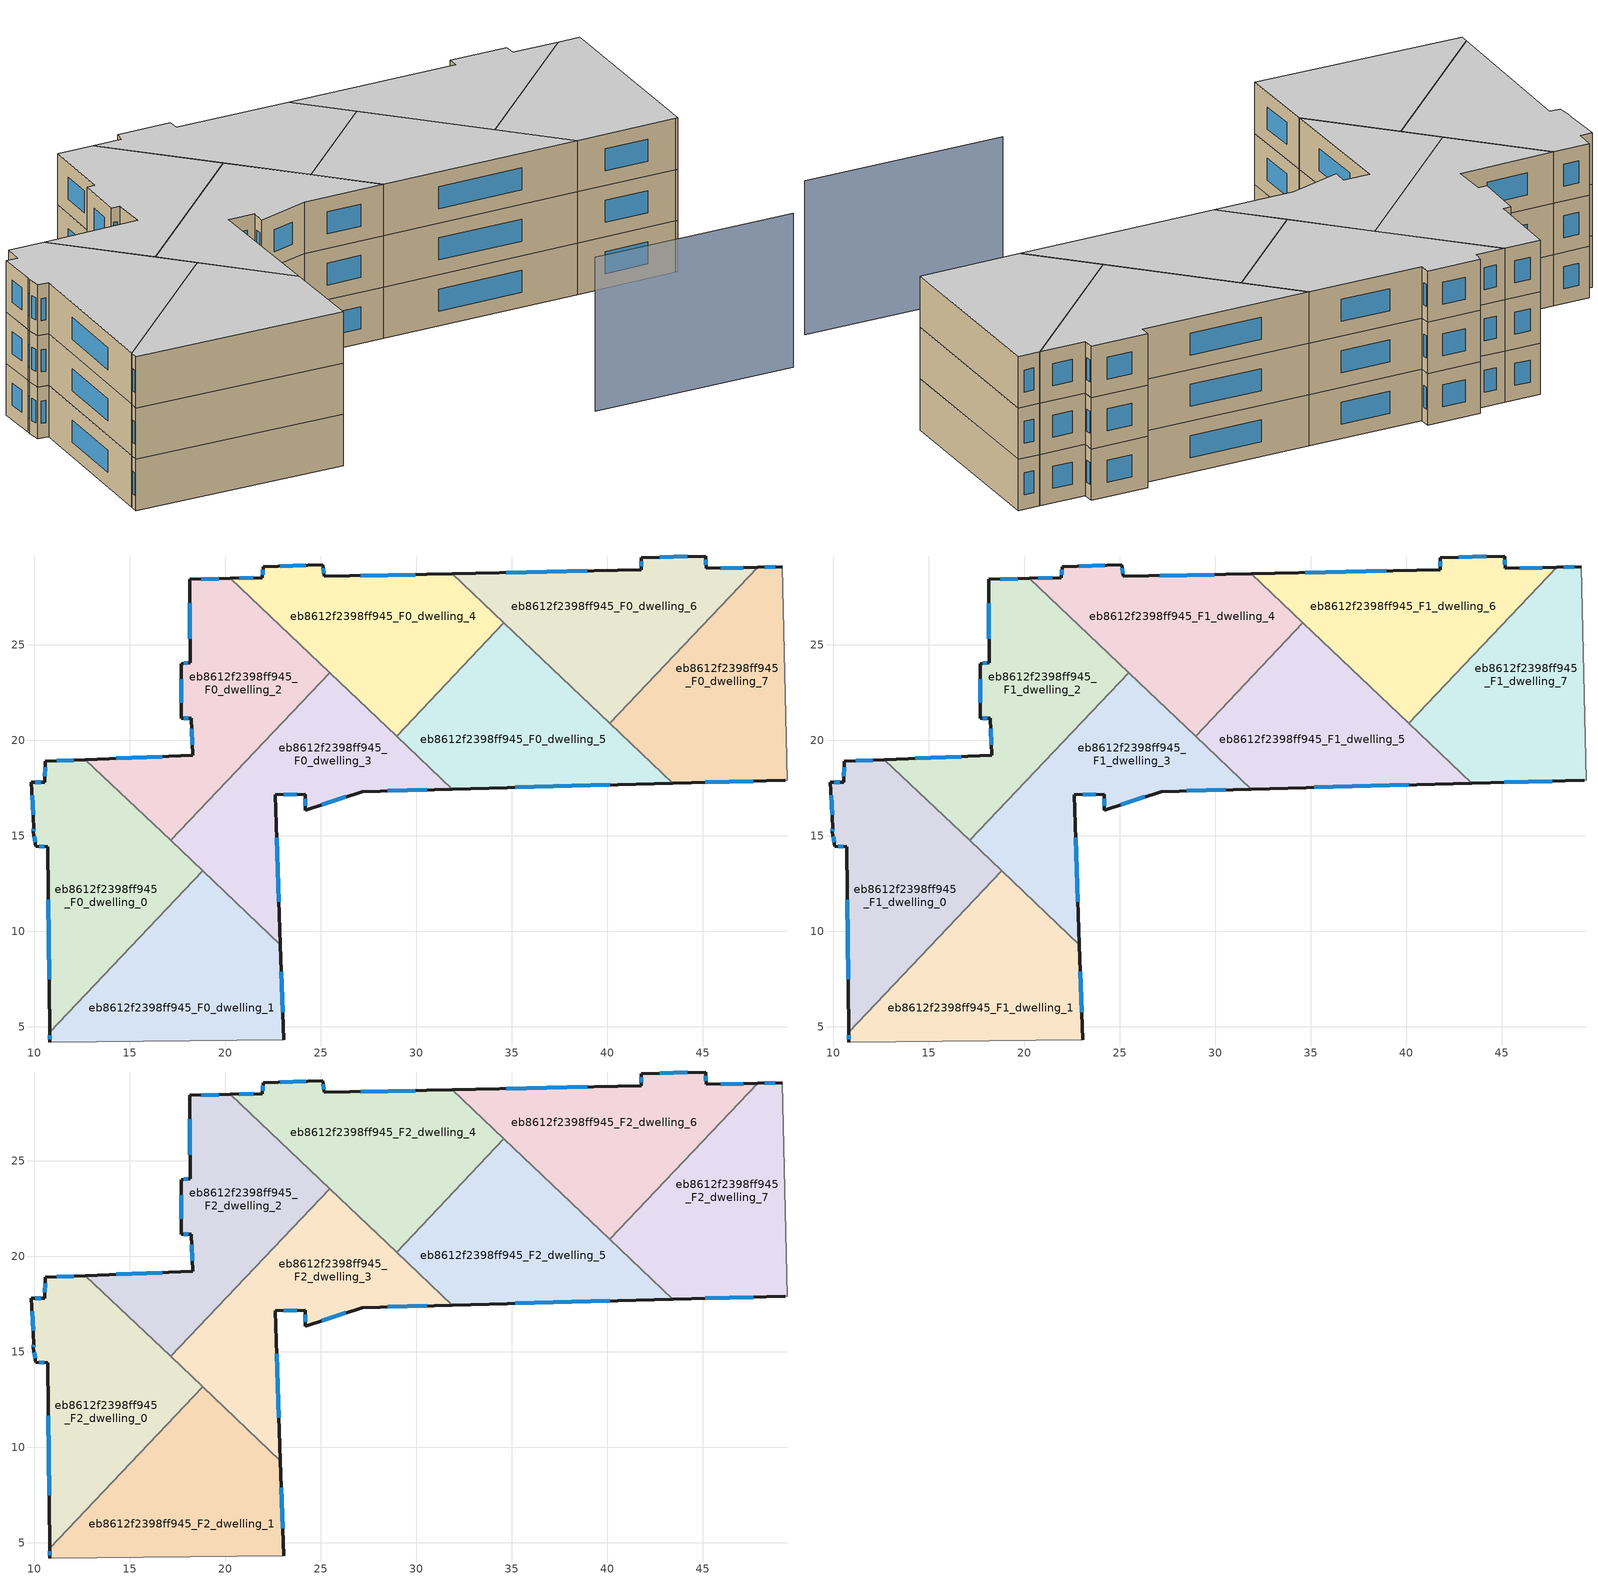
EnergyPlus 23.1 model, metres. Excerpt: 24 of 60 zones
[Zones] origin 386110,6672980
eb8612f2398ff945_F0_dwelling_0
 floor ground (EU_floor_Construction): 18.81,13.17 10.79,4.72 10.7,14.42 10.08,14.46 9.94,15.18 9.96,15.44 9.85,17.8 10.53,17.81 10.57,18.91 12.68,18.99 z0
 wall outside (EU_wall_Construction): 12.68,18.99 10.57,18.91 10.53,17.81 9.85,17.8 9.96,15.44 9.94,15.18 10.08,14.46 10.7,14.42 10.79,4.72 z0:3
 wall to eb8612f2398ff945_F0_dwelling_1 (EU_wall_Construction): 10.79,4.72 18.81,13.17 z0:3
 wall to eb8612f2398ff945_F0_dwelling_2 (EU_wall_Construction): 17.14,14.76 12.68,18.99 z0:3
 wall to eb8612f2398ff945_F0_dwelling_3 (EU_wall_Construction): 18.81,13.17 17.14,14.76 z0:3
 window (EU_Window_Construction): 9.96,15.37 9.95,15.25 / 9.88,17.13 9.93,16.12 / 10.34,17.81 10.04,17.8 / 10.56,18.59 10.54,18.13 / 12.07,18.97 11.17,18.93 / 10.73,11.65 10.77,7.49 / 10.26,14.45 10.52,14.43 / 9.98,14.97 10.04,14.66 z0.86:2.14
eb8612f2398ff945_F0_dwelling_1
 floor ground (EU_floor_Construction): 22.88,9.31 23.06,4.34 10.8,4.21 10.79,4.72 18.81,13.17 z0
 wall outside (EU_wall_Construction): 10.79,4.72 10.8,4.21 / 23.06,4.34 22.88,9.31 z0:3
 wall adiabatic (EU_wall_Construction): 10.8,4.21 23.06,4.34 z0:3
 wall to eb8612f2398ff945_F0_dwelling_3 (EU_wall_Construction): 22.88,9.31 18.81,13.17 z0:3
 window (EU_Window_Construction): 10.8,4.57 10.8,4.35 / 23.01,5.76 22.93,7.89 z0.86:2.14
eb8612f2398ff945_F0_dwelling_2
 floor ground (EU_floor_Construction): 25.46,23.54 17.14,14.76 12.68,18.99 18.29,19.21 18.21,21.17 17.68,21.16 17.69,24.01 18.15,24.07 18.13,28.43 20.25,28.48 z0
 wall outside (EU_wall_Construction): 20.25,28.48 18.13,28.43 18.15,24.07 17.69,24.01 17.68,21.16 18.21,21.17 18.29,19.21 12.68,18.99 z0:3
 wall to eb8612f2398ff945_F0_dwelling_3 (EU_wall_Construction): 17.14,14.76 25.46,23.54 z0:3
 wall to eb8612f2398ff945_F0_dwelling_4 (EU_wall_Construction): 25.46,23.54 20.25,28.48 z0:3
 window (EU_Window_Construction): 18.23,20.61 18.27,19.77 / 17.83,21.16 18.06,21.17 / 17.69,23.2 17.68,21.97 / 18.02,24.05 17.82,24.03 / 18.13,27.18 18.14,25.32 / 19.64,28.46 18.73,28.44 / 16.69,19.15 14.28,19.05 z0.86:2.14
eb8612f2398ff945_F0_dwelling_3
 floor ground (EU_floor_Construction): 31.88,17.44 27.16,17.32 24.18,16.34 24.18,17.18 22.61,17.15 22.88,9.31 17.14,14.76 25.46,23.54 z0
 wall outside (EU_wall_Construction): 22.88,9.31 22.61,17.15 24.18,17.18 24.18,16.34 27.16,17.32 31.88,17.44 z0:3
 wall to eb8612f2398ff945_F0_dwelling_5 (EU_wall_Construction): 31.88,17.44 28.96,20.22 z0:3
 wall to eb8612f2398ff945_F0_dwelling_4 (EU_wall_Construction): 28.96,20.21 25.45,23.54 z0:3
 window (EU_Window_Construction): 28.51,17.35 30.53,17.41 / 25.03,16.62 26.31,17.04 / 24.18,16.94 24.18,16.58 / 23.06,17.16 23.73,17.17 / 22.8,11.55 22.69,14.91 z0.86:2.14
eb8612f2398ff945_F0_dwelling_4
 floor ground (EU_floor_Construction): 31.86,28.72 34.58,26.14 28.96,20.21 20.25,28.48 21.93,28.51 21.98,29.1 25.11,29.19 25.17,28.58 z0
 wall outside (EU_wall_Construction): 31.86,28.72 25.17,28.58 25.11,29.19 21.98,29.1 21.93,28.51 20.25,28.48 z0:3
 wall to eb8612f2398ff945_F0_dwelling_5 (EU_wall_Construction): 28.96,20.21 34.58,26.14 z0:3
 wall to eb8612f2398ff945_F0_dwelling_6 (EU_wall_Construction): 34.58,26.14 31.86,28.72 z0:3
 window (EU_Window_Construction): 21.45,28.5 20.73,28.49 / 21.97,28.93 21.95,28.68 / 24.21,29.16 22.87,29.12 / 25.15,28.75 25.12,29.01 / 29.95,28.68 27.08,28.62 z0.86:2.14
eb8612f2398ff945_F0_dwelling_5
 floor ground (EU_floor_Construction): 43.42,17.76 31.88,17.44 28.96,20.21 34.58,26.14 z0
 wall outside (EU_wall_Construction): 31.88,17.44 43.42,17.76 z0:3
 wall to eb8612f2398ff945_F0_dwelling_7 (EU_wall_Construction): 43.42,17.76 40.12,20.89 z0:3
 wall to eb8612f2398ff945_F0_dwelling_6 (EU_wall_Construction): 40.12,20.89 34.58,26.14 z0:3
 window (EU_Window_Construction): 35.18,17.53 40.13,17.67 z0.86:2.14
eb8612f2398ff945_F0_dwelling_6
 floor ground (EU_floor_Construction): 47.87,29.06 40.12,20.89 31.86,28.72 41.77,28.93 41.78,29.57 45.13,29.65 45.17,29 z0
 wall outside (EU_wall_Construction): 47.87,29.06 45.17,29 45.13,29.65 41.78,29.57 41.77,28.93 31.86,28.72 z0:3
 wall to eb8612f2398ff945_F0_dwelling_7 (EU_wall_Construction): 40.12,20.89 47.87,29.06 z0:3
 window (EU_Window_Construction): 45.16,29.19 45.14,29.47 / 47.1,29.04 45.94,29.02 / 38.94,28.87 34.69,28.78 / 41.78,29.38 41.77,29.11 / 44.17,29.63 42.74,29.59 z0.86:2.14
eb8612f2398ff945_F0_dwelling_7
 floor ground (EU_floor_Construction): 49.16,29.09 49.4,17.92 49.31,17.92 43.42,17.76 40.12,20.89 47.87,29.06 z0
 wall outside (EU_wall_Construction): 43.42,17.76 49.31,17.92 / 49.16,29.09 47.87,29.06 z0:3
 wall adiabatic (EU_wall_Construction): 49.31,17.92 49.4,17.92 49.16,29.09 z0:3
 window (EU_Window_Construction): 45.11,17.8 47.63,17.87 / 48.79,29.08 48.24,29.07 z0.86:2.14
eb8612f2398ff945_F1_dwelling_0
 floor to eb8612f2398ff945_F0_dwelling_0 (EU_floor_Construction): 18.81,13.17 10.79,4.72 10.7,14.42 10.08,14.46 9.94,15.18 9.96,15.44 9.85,17.8 10.53,17.81 10.57,18.91 12.68,18.99 z3
 wall outside (EU_wall_Construction): 12.68,18.99 10.57,18.91 10.53,17.81 9.85,17.8 9.96,15.44 9.94,15.18 10.08,14.46 10.7,14.42 10.79,4.72 z3:6
 wall to eb8612f2398ff945_F1_dwelling_1 (EU_wall_Construction): 10.79,4.72 18.81,13.17 z3:6
 wall to eb8612f2398ff945_F1_dwelling_2 (EU_wall_Construction): 17.14,14.76 12.68,18.99 z3:6
 wall to eb8612f2398ff945_F1_dwelling_3 (EU_wall_Construction): 18.81,13.17 17.14,14.76 z3:6
 window (EU_Window_Construction): 9.96,15.37 9.95,15.25 / 9.88,17.13 9.93,16.12 / 10.34,17.81 10.04,17.8 / 10.56,18.59 10.54,18.13 / 12.07,18.97 11.17,18.93 / 10.73,11.65 10.77,7.49 / 10.26,14.45 10.52,14.43 / 9.98,14.97 10.04,14.66 z3.86:5.14
eb8612f2398ff945_F1_dwelling_1
 floor to eb8612f2398ff945_F0_dwelling_1 (EU_floor_Construction): 22.88,9.31 23.06,4.34 10.8,4.21 10.79,4.72 18.81,13.17 z3
 wall outside (EU_wall_Construction): 10.79,4.72 10.8,4.21 / 23.06,4.34 22.88,9.31 z3:6
 wall adiabatic (EU_wall_Construction): 10.8,4.21 23.06,4.34 z3:6
 wall to eb8612f2398ff945_F1_dwelling_3 (EU_wall_Construction): 22.88,9.31 18.81,13.17 z3:6
 window (EU_Window_Construction): 10.8,4.57 10.8,4.35 / 23.01,5.76 22.93,7.89 z3.86:5.14
eb8612f2398ff945_F1_dwelling_2
 floor to eb8612f2398ff945_F0_dwelling_2 (EU_floor_Construction): 25.46,23.54 17.14,14.76 12.68,18.99 18.29,19.21 18.21,21.17 17.68,21.16 17.69,24.01 18.15,24.07 18.13,28.43 20.25,28.48 z3
 wall outside (EU_wall_Construction): 20.25,28.48 18.13,28.43 18.15,24.07 17.69,24.01 17.68,21.16 18.21,21.17 18.29,19.21 12.68,18.99 z3:6
 wall to eb8612f2398ff945_F1_dwelling_3 (EU_wall_Construction): 17.14,14.76 25.46,23.54 z3:6
 wall to eb8612f2398ff945_F1_dwelling_4 (EU_wall_Construction): 25.46,23.54 20.25,28.48 z3:6
 window (EU_Window_Construction): 18.23,20.61 18.27,19.77 / 17.83,21.16 18.06,21.17 / 17.69,23.2 17.68,21.97 / 18.02,24.05 17.82,24.03 / 18.13,27.18 18.14,25.32 / 19.64,28.46 18.73,28.44 / 16.69,19.15 14.28,19.05 z3.86:5.14
eb8612f2398ff945_F1_dwelling_3
 floor to eb8612f2398ff945_F0_dwelling_3 (EU_floor_Construction): 31.88,17.44 27.16,17.32 24.18,16.34 24.18,17.18 22.61,17.15 22.88,9.31 17.14,14.76 25.46,23.54 z3
 wall outside (EU_wall_Construction): 22.88,9.31 22.61,17.15 24.18,17.18 24.18,16.34 27.16,17.32 31.88,17.44 z3:6
 wall to eb8612f2398ff945_F1_dwelling_5 (EU_wall_Construction): 31.88,17.44 28.96,20.22 z3:6
 wall to eb8612f2398ff945_F1_dwelling_4 (EU_wall_Construction): 28.96,20.21 25.45,23.54 z3:6
 window (EU_Window_Construction): 28.51,17.35 30.53,17.41 / 25.03,16.62 26.31,17.04 / 24.18,16.94 24.18,16.58 / 23.06,17.16 23.73,17.17 / 22.8,11.55 22.69,14.91 z3.86:5.14
eb8612f2398ff945_F1_dwelling_4
 floor to eb8612f2398ff945_F0_dwelling_4 (EU_floor_Construction): 31.86,28.72 34.58,26.14 28.96,20.21 20.25,28.48 21.93,28.51 21.98,29.1 25.11,29.19 25.17,28.58 z3
 wall outside (EU_wall_Construction): 31.86,28.72 25.17,28.58 25.11,29.19 21.98,29.1 21.93,28.51 20.25,28.48 z3:6
 wall to eb8612f2398ff945_F1_dwelling_5 (EU_wall_Construction): 28.96,20.21 34.58,26.14 z3:6
 wall to eb8612f2398ff945_F1_dwelling_6 (EU_wall_Construction): 34.58,26.14 31.86,28.72 z3:6
 window (EU_Window_Construction): 21.45,28.5 20.73,28.49 / 21.97,28.93 21.95,28.68 / 24.21,29.16 22.87,29.12 / 25.15,28.75 25.12,29.01 / 29.95,28.68 27.08,28.62 z3.86:5.14
eb8612f2398ff945_F1_dwelling_5
 floor to eb8612f2398ff945_F0_dwelling_5 (EU_floor_Construction): 43.42,17.76 31.88,17.44 28.96,20.21 34.58,26.14 z3
 wall outside (EU_wall_Construction): 31.88,17.44 43.42,17.76 z3:6
 wall to eb8612f2398ff945_F1_dwelling_7 (EU_wall_Construction): 43.42,17.76 40.12,20.89 z3:6
 wall to eb8612f2398ff945_F1_dwelling_6 (EU_wall_Construction): 40.12,20.89 34.58,26.14 z3:6
 window (EU_Window_Construction): 35.18,17.53 40.13,17.67 z3.86:5.14
eb8612f2398ff945_F1_dwelling_6
 floor to eb8612f2398ff945_F0_dwelling_6 (EU_floor_Construction): 47.87,29.06 40.12,20.89 31.86,28.72 41.77,28.93 41.78,29.57 45.13,29.65 45.17,29 z3
 wall outside (EU_wall_Construction): 47.87,29.06 45.17,29 45.13,29.65 41.78,29.57 41.77,28.93 31.86,28.72 z3:6
 wall to eb8612f2398ff945_F1_dwelling_7 (EU_wall_Construction): 40.12,20.89 47.87,29.06 z3:6
 window (EU_Window_Construction): 45.16,29.19 45.14,29.47 / 47.1,29.04 45.94,29.02 / 38.94,28.87 34.69,28.78 / 41.78,29.38 41.77,29.11 / 44.17,29.63 42.74,29.59 z3.86:5.14
eb8612f2398ff945_F1_dwelling_7
 floor to eb8612f2398ff945_F0_dwelling_7 (EU_floor_Construction): 49.16,29.09 49.4,17.92 49.31,17.92 43.42,17.76 40.12,20.89 47.87,29.06 z3
 wall outside (EU_wall_Construction): 43.42,17.76 49.31,17.92 / 49.16,29.09 47.87,29.06 z3:6
 wall adiabatic (EU_wall_Construction): 49.31,17.92 49.4,17.92 49.16,29.09 z3:6
 window (EU_Window_Construction): 45.11,17.8 47.63,17.87 / 48.79,29.08 48.24,29.07 z3.86:5.14
eb8612f2398ff945_F2_dwelling_0
 floor to eb8612f2398ff945_F1_dwelling_0 (EU_floor_Construction): 18.81,13.17 10.79,4.72 10.7,14.42 10.08,14.46 9.94,15.18 9.96,15.44 9.85,17.8 10.53,17.81 10.57,18.91 12.68,18.99 z6
 wall outside (EU_wall_Construction): 12.68,18.99 10.57,18.91 10.53,17.81 9.85,17.8 9.96,15.44 9.94,15.18 10.08,14.46 10.7,14.42 10.79,4.72 z6:9
 wall to eb8612f2398ff945_F2_dwelling_1 (EU_wall_Construction): 10.79,4.72 18.81,13.17 z6:9
 wall to eb8612f2398ff945_F2_dwelling_2 (EU_wall_Construction): 17.14,14.76 12.68,18.99 z6:9
 wall to eb8612f2398ff945_F2_dwelling_3 (EU_wall_Construction): 18.81,13.17 17.14,14.76 z6:9
 window (EU_Window_Construction): 9.96,15.37 9.95,15.25 / 9.88,17.13 9.93,16.12 / 10.34,17.81 10.04,17.8 / 10.56,18.59 10.54,18.13 / 12.07,18.97 11.17,18.93 / 10.73,11.65 10.77,7.49 / 10.26,14.45 10.52,14.43 / 9.98,14.97 10.04,14.66 z6.86:8.14
 ceiling to eb8612f2398ff945_F3_dwelling_0 (EU_floor_Construction): 10.79,4.72 18.81,13.17 12.68,18.99 10.57,18.91 10.53,17.81 9.85,17.8 9.96,15.44 9.94,15.18 10.08,14.46 10.7,14.42 z9
eb8612f2398ff945_F2_dwelling_1
 floor to eb8612f2398ff945_F1_dwelling_1 (EU_floor_Construction): 22.88,9.31 23.06,4.34 10.8,4.21 10.79,4.72 18.81,13.17 z6
 wall outside (EU_wall_Construction): 10.79,4.72 10.8,4.21 / 23.06,4.34 22.88,9.31 z6:9
 wall adiabatic (EU_wall_Construction): 10.8,4.21 23.06,4.34 z6:9
 wall to eb8612f2398ff945_F2_dwelling_3 (EU_wall_Construction): 22.88,9.31 18.81,13.17 z6:9
 window (EU_Window_Construction): 10.8,4.57 10.8,4.35 / 23.01,5.76 22.93,7.89 z6.86:8.14
 ceiling to eb8612f2398ff945_F3_dwelling_1 (EU_floor_Construction): 23.06,4.34 22.88,9.31 18.81,13.17 10.79,4.72 10.8,4.21 z9
eb8612f2398ff945_F2_dwelling_2
 floor to eb8612f2398ff945_F1_dwelling_2 (EU_floor_Construction): 25.46,23.54 17.14,14.76 12.68,18.99 18.29,19.21 18.21,21.17 17.68,21.16 17.69,24.01 18.15,24.07 18.13,28.43 20.25,28.48 z6
 wall outside (EU_wall_Construction): 20.25,28.48 18.13,28.43 18.15,24.07 17.69,24.01 17.68,21.16 18.21,21.17 18.29,19.21 12.68,18.99 z6:9
 wall to eb8612f2398ff945_F2_dwelling_3 (EU_wall_Construction): 17.14,14.76 25.46,23.54 z6:9
 wall to eb8612f2398ff945_F2_dwelling_4 (EU_wall_Construction): 25.46,23.54 20.25,28.48 z6:9
 window (EU_Window_Construction): 18.23,20.61 18.27,19.77 / 17.83,21.16 18.06,21.17 / 17.69,23.2 17.68,21.97 / 18.02,24.05 17.82,24.03 / 18.13,27.18 18.14,25.32 / 19.64,28.46 18.73,28.44 / 16.69,19.15 14.28,19.05 z6.86:8.14
 ceiling to eb8612f2398ff945_F3_dwelling_2 (EU_floor_Construction): 17.14,14.76 25.46,23.54 20.25,28.48 18.13,28.43 18.15,24.07 17.69,24.01 17.68,21.16 18.21,21.17 18.29,19.21 12.68,18.99 z9
eb8612f2398ff945_F2_dwelling_3
 floor to eb8612f2398ff945_F1_dwelling_3 (EU_floor_Construction): 31.88,17.44 27.16,17.32 24.18,16.34 24.18,17.18 22.61,17.15 22.88,9.31 17.14,14.76 25.46,23.54 z6
 wall outside (EU_wall_Construction): 22.88,9.31 22.61,17.15 24.18,17.18 24.18,16.34 27.16,17.32 31.88,17.44 z6:9
 wall to eb8612f2398ff945_F2_dwelling_5 (EU_wall_Construction): 31.88,17.44 28.96,20.22 z6:9
 wall to eb8612f2398ff945_F2_dwelling_4 (EU_wall_Construction): 28.96,20.21 25.45,23.54 z6:9
 window (EU_Window_Construction): 28.51,17.35 30.53,17.41 / 25.03,16.62 26.31,17.04 / 24.18,16.94 24.18,16.58 / 23.06,17.16 23.73,17.17 / 22.8,11.55 22.69,14.91 z6.86:8.14
 ceiling to eb8612f2398ff945_F3_dwelling_3 (EU_floor_Construction): 31.88,17.44 25.46,23.54 17.14,14.76 22.88,9.31 22.61,17.15 24.18,17.18 24.18,16.34 27.16,17.32 z9
eb8612f2398ff945_F2_dwelling_4
 floor to eb8612f2398ff945_F1_dwelling_4 (EU_floor_Construction): 31.86,28.72 34.58,26.14 28.96,20.21 20.25,28.48 21.93,28.51 21.98,29.1 25.11,29.19 25.17,28.58 z6
 wall outside (EU_wall_Construction): 31.86,28.72 25.17,28.58 25.11,29.19 21.98,29.1 21.93,28.51 20.25,28.48 z6:9
 wall to eb8612f2398ff945_F2_dwelling_5 (EU_wall_Construction): 28.96,20.21 34.58,26.14 z6:9
 wall to eb8612f2398ff945_F2_dwelling_6 (EU_wall_Construction): 34.58,26.14 31.86,28.72 z6:9
 window (EU_Window_Construction): 21.45,28.5 20.73,28.49 / 21.97,28.93 21.95,28.68 / 24.21,29.16 22.87,29.12 / 25.15,28.75 25.12,29.01 / 29.95,28.68 27.08,28.62 z6.86:8.14
 ceiling to eb8612f2398ff945_F3_dwelling_4 (EU_floor_Construction): 28.96,20.21 34.58,26.14 31.86,28.72 25.17,28.58 25.11,29.19 21.98,29.1 21.93,28.51 20.25,28.48 z9
eb8612f2398ff945_F2_dwelling_5
 floor to eb8612f2398ff945_F1_dwelling_5 (EU_floor_Construction): 43.42,17.76 31.88,17.44 28.96,20.21 34.58,26.14 z6
 wall outside (EU_wall_Construction): 31.88,17.44 43.42,17.76 z6:9
 wall to eb8612f2398ff945_F2_dwelling_7 (EU_wall_Construction): 43.42,17.76 40.12,20.89 z6:9
 wall to eb8612f2398ff945_F2_dwelling_6 (EU_wall_Construction): 40.12,20.89 34.58,26.14 z6:9
 window (EU_Window_Construction): 35.18,17.53 40.13,17.67 z6.86:8.14
 ceiling to eb8612f2398ff945_F3_dwelling_5 (EU_floor_Construction): 43.42,17.76 34.58,26.14 28.96,20.21 31.88,17.44 z9
eb8612f2398ff945_F2_dwelling_6
 floor to eb8612f2398ff945_F1_dwelling_6 (EU_floor_Construction): 47.87,29.06 40.12,20.89 31.86,28.72 41.77,28.93 41.78,29.57 45.13,29.65 45.17,29 z6
 wall outside (EU_wall_Construction): 47.87,29.06 45.17,29 45.13,29.65 41.78,29.57 41.77,28.93 31.86,28.72 z6:9
 wall to eb8612f2398ff945_F2_dwelling_7 (EU_wall_Construction): 40.12,20.89 47.87,29.06 z6:9
 window (EU_Window_Construction): 45.16,29.19 45.14,29.47 / 47.1,29.04 45.94,29.02 / 38.94,28.87 34.69,28.78 / 41.78,29.38 41.77,29.11 / 44.17,29.63 42.74,29.59 z6.86:8.14
 ceiling to eb8612f2398ff945_F3_dwelling_6 (EU_floor_Construction): 40.12,20.89 47.87,29.06 45.17,29 45.13,29.65 41.78,29.57 41.77,28.93 31.86,28.72 z9
eb8612f2398ff945_F2_dwelling_7
 floor to eb8612f2398ff945_F1_dwelling_7 (EU_floor_Construction): 49.16,29.09 49.4,17.92 49.31,17.92 43.42,17.76 40.12,20.89 47.87,29.06 z6
 wall outside (EU_wall_Construction): 43.42,17.76 49.31,17.92 / 49.16,29.09 47.87,29.06 z6:9
 wall adiabatic (EU_wall_Construction): 49.31,17.92 49.4,17.92 49.16,29.09 z6:9
 window (EU_Window_Construction): 45.11,17.8 47.63,17.87 / 48.79,29.08 48.24,29.07 z6.86:8.14
 ceiling to eb8612f2398ff945_F3_dwelling_7 (EU_floor_Construction): 49.4,17.92 49.16,29.09 47.87,29.06 40.12,20.89 43.42,17.76 49.31,17.92 z9
shading: 37.94,4.5 49.7,4.73 z0:9
[Building]
EU S2 Campaign: North Axis=0; Terrain=City; Solar Distribution=FullExterior
[Site:Location]
Helsinki-Vantaa.AP: Latitude=60.317; Longitude=24.963; Time Zone=2; Elevation=54.6
[SizingPeriod:WeatherFileDays]
AnnualSizingPeriod: Begin Month=1; Begin Day of Month=1; End Month=12; End Day of Month=31; Day of Week for Start Day=Monday; Use Weather File Daylight Saving Period=No; Use Weather File Rain and Snow Indicators=No
[MATERIAL]
EU_InternalMass_Material: Roughness=MediumRough; Thickness=0.1; Conductivity=1; Density=1800; Specific Heat=900; Thermal Absorptance=0.9; Solar Absorptance=0.7; Visible Absorptance=0.7
[MATERIAL:NOMASS] Roughness=MediumRough; Thermal Absorptance=0.9; Solar Absorptance=0.7; Visible Absorptance=0.7
Name | Thermal Resistance
EU_wall_NoMass | 1.10183
EU_floor_NoMass | 1.70606
[WINDOWMATERIAL:SIMPLEGLAZINGSYSTEM]
EU_Window_SimpleGlazing: UFactor=3.11035; Solar Heat Gain Coefficient=0.8; Visible Transmittance=0.8
[CONSTRUCTION]
EU_wall_Construction: EU_wall_NoMass
EU_floor_Construction: EU_floor_NoMass
EU_Window_Construction: EU_Window_SimpleGlazing
EU_InternalMass_Construction: EU_InternalMass_Material
[ZONE] Type=1; Multiplier=1; Ceiling Height=autocalculate; Floor Area=autocalculate; Part of Total Floor Area=Yes
Name | Volume
eb8612f2398ff945_F0_dwelling_0; eb8612f2398ff945_F1_dwelling_0; eb8612f2398ff945_F2_dwelling_0 | 198.76
eb8612f2398ff945_F0_dwelling_1; eb8612f2398ff945_F1_dwelling_1; eb8612f2398ff945_F2_dwelling_1 | 198.738
eb8612f2398ff945_F0_dwelling_2; eb8612f2398ff945_F1_dwelling_2; eb8612f2398ff945_F2_dwelling_2 | 198.763
eb8612f2398ff945_F0_dwelling_3; eb8612f2398ff945_F1_dwelling_3; eb8612f2398ff945_F2_dwelling_3 | 198.758
eb8612f2398ff945_F0_dwelling_4; eb8612f2398ff945_F1_dwelling_4; eb8612f2398ff945_F2_dwelling_4 | 198.768
eb8612f2398ff945_F0_dwelling_5; eb8612f2398ff945_F1_dwelling_5; eb8612f2398ff945_F2_dwelling_5 | 198.749
eb8612f2398ff945_F0_dwelling_6; eb8612f2398ff945_F1_dwelling_6; eb8612f2398ff945_F2_dwelling_6 | 198.777
eb8612f2398ff945_F0_dwelling_7; eb8612f2398ff945_F1_dwelling_7; eb8612f2398ff945_F2_dwelling_7 | 198.743
[INTERNALMASS] Construction=EU_InternalMass_Construction
Name | Zone or ZoneList | Surface Area
eb8612f2398ff945_F0_dwelling_0_EU_InternalMass | eb8612f2398ff945_F0_dwelling_0 | 66.2532
eb8612f2398ff945_F0_dwelling_1_EU_InternalMass | eb8612f2398ff945_F0_dwelling_1 | 66.2471
eb8612f2398ff945_F0_dwelling_2_EU_InternalMass | eb8612f2398ff945_F0_dwelling_2 | 66.2541
eb8612f2398ff945_F0_dwelling_3_EU_InternalMass | eb8612f2398ff945_F0_dwelling_3 | 66.2526
eb8612f2398ff945_F0_dwelling_4_EU_InternalMass | eb8612f2398ff945_F0_dwelling_4 | 66.2565
eb8612f2398ff945_F0_dwelling_5_EU_InternalMass | eb8612f2398ff945_F0_dwelling_5 | 66.2524
eb8612f2398ff945_F0_dwelling_6_EU_InternalMass | eb8612f2398ff945_F0_dwelling_6 | 66.2567
eb8612f2398ff945_F0_dwelling_7_EU_InternalMass | eb8612f2398ff945_F0_dwelling_7 | 66.2484
eb8612f2398ff945_F1_dwelling_0_EU_InternalMass | eb8612f2398ff945_F1_dwelling_0 | 66.2532
eb8612f2398ff945_F1_dwelling_1_EU_InternalMass | eb8612f2398ff945_F1_dwelling_1 | 66.2471
eb8612f2398ff945_F1_dwelling_2_EU_InternalMass | eb8612f2398ff945_F1_dwelling_2 | 66.2541
eb8612f2398ff945_F1_dwelling_3_EU_InternalMass | eb8612f2398ff945_F1_dwelling_3 | 66.2526
eb8612f2398ff945_F1_dwelling_4_EU_InternalMass | eb8612f2398ff945_F1_dwelling_4 | 66.2565
eb8612f2398ff945_F1_dwelling_5_EU_InternalMass | eb8612f2398ff945_F1_dwelling_5 | 66.2524
eb8612f2398ff945_F1_dwelling_6_EU_InternalMass | eb8612f2398ff945_F1_dwelling_6 | 66.2567
eb8612f2398ff945_F1_dwelling_7_EU_InternalMass | eb8612f2398ff945_F1_dwelling_7 | 66.2484
eb8612f2398ff945_F2_dwelling_0_EU_InternalMass | eb8612f2398ff945_F2_dwelling_0 | 66.2532
eb8612f2398ff945_F2_dwelling_1_EU_InternalMass | eb8612f2398ff945_F2_dwelling_1 | 66.2471
eb8612f2398ff945_F2_dwelling_2_EU_InternalMass | eb8612f2398ff945_F2_dwelling_2 | 66.2541
eb8612f2398ff945_F2_dwelling_3_EU_InternalMass | eb8612f2398ff945_F2_dwelling_3 | 66.2526
eb8612f2398ff945_F2_dwelling_4_EU_InternalMass | eb8612f2398ff945_F2_dwelling_4 | 66.2565
eb8612f2398ff945_F2_dwelling_5_EU_InternalMass | eb8612f2398ff945_F2_dwelling_5 | 66.2524
eb8612f2398ff945_F2_dwelling_6_EU_InternalMass | eb8612f2398ff945_F2_dwelling_6 | 66.2567
eb8612f2398ff945_F2_dwelling_7_EU_InternalMass | eb8612f2398ff945_F2_dwelling_7 | 66.2484
[OTHEREQUIPMENT] Fuel Type=Electricity; Design Level Calculation Method=Watts/Area; Power per Zone Floor Area=1; Fraction Latent=0; Fraction Radiant=0; Fraction Lost=0; Carbon Dioxide Generation Rate=0; EndUse Subcategory=EU_Step8_InternalGains
Name | Zone or ZoneList or Space or SpaceList | Schedule
EU_Step8_InternalGain_eb8612f2398ff945_F0_dwelling_0_f000 | eb8612f2398ff945_F0_dwelling_0 | EU_Step8_GainSchedule_eb8612f2398ff945_F0_dwelling_0_f000
EU_Step8_InternalGain_eb8612f2398ff945_F0_dwelling_1_f000 | eb8612f2398ff945_F0_dwelling_1 | EU_Step8_GainSchedule_eb8612f2398ff945_F0_dwelling_1_f000
EU_Step8_InternalGain_eb8612f2398ff945_F0_dwelling_2_f000 | eb8612f2398ff945_F0_dwelling_2 | EU_Step8_GainSchedule_eb8612f2398ff945_F0_dwelling_2_f000
EU_Step8_InternalGain_eb8612f2398ff945_F0_dwelling_3_f000 | eb8612f2398ff945_F0_dwelling_3 | EU_Step8_GainSchedule_eb8612f2398ff945_F0_dwelling_3_f000
EU_Step8_InternalGain_eb8612f2398ff945_F0_dwelling_4_f000 | eb8612f2398ff945_F0_dwelling_4 | EU_Step8_GainSchedule_eb8612f2398ff945_F0_dwelling_4_f000
EU_Step8_InternalGain_eb8612f2398ff945_F0_dwelling_5_f000 | eb8612f2398ff945_F0_dwelling_5 | EU_Step8_GainSchedule_eb8612f2398ff945_F0_dwelling_5_f000
EU_Step8_InternalGain_eb8612f2398ff945_F0_dwelling_6_f000 | eb8612f2398ff945_F0_dwelling_6 | EU_Step8_GainSchedule_eb8612f2398ff945_F0_dwelling_6_f000
EU_Step8_InternalGain_eb8612f2398ff945_F0_dwelling_7_f000 | eb8612f2398ff945_F0_dwelling_7 | EU_Step8_GainSchedule_eb8612f2398ff945_F0_dwelling_7_f000
EU_Step8_InternalGain_eb8612f2398ff945_F1_dwelling_0_f000 | eb8612f2398ff945_F1_dwelling_0 | EU_Step8_GainSchedule_eb8612f2398ff945_F1_dwelling_0_f000
EU_Step8_InternalGain_eb8612f2398ff945_F1_dwelling_1_f000 | eb8612f2398ff945_F1_dwelling_1 | EU_Step8_GainSchedule_eb8612f2398ff945_F1_dwelling_1_f000
EU_Step8_InternalGain_eb8612f2398ff945_F1_dwelling_2_f000 | eb8612f2398ff945_F1_dwelling_2 | EU_Step8_GainSchedule_eb8612f2398ff945_F1_dwelling_2_f000
EU_Step8_InternalGain_eb8612f2398ff945_F1_dwelling_3_f000 | eb8612f2398ff945_F1_dwelling_3 | EU_Step8_GainSchedule_eb8612f2398ff945_F1_dwelling_3_f000
EU_Step8_InternalGain_eb8612f2398ff945_F1_dwelling_4_f000 | eb8612f2398ff945_F1_dwelling_4 | EU_Step8_GainSchedule_eb8612f2398ff945_F1_dwelling_4_f000
EU_Step8_InternalGain_eb8612f2398ff945_F1_dwelling_5_f000 | eb8612f2398ff945_F1_dwelling_5 | EU_Step8_GainSchedule_eb8612f2398ff945_F1_dwelling_5_f000
EU_Step8_InternalGain_eb8612f2398ff945_F1_dwelling_6_f000 | eb8612f2398ff945_F1_dwelling_6 | EU_Step8_GainSchedule_eb8612f2398ff945_F1_dwelling_6_f000
EU_Step8_InternalGain_eb8612f2398ff945_F1_dwelling_7_f000 | eb8612f2398ff945_F1_dwelling_7 | EU_Step8_GainSchedule_eb8612f2398ff945_F1_dwelling_7_f000
EU_Step8_InternalGain_eb8612f2398ff945_F2_dwelling_0_f000 | eb8612f2398ff945_F2_dwelling_0 | EU_Step8_GainSchedule_eb8612f2398ff945_F2_dwelling_0_f000
EU_Step8_InternalGain_eb8612f2398ff945_F2_dwelling_1_f000 | eb8612f2398ff945_F2_dwelling_1 | EU_Step8_GainSchedule_eb8612f2398ff945_F2_dwelling_1_f000
EU_Step8_InternalGain_eb8612f2398ff945_F2_dwelling_2_f000 | eb8612f2398ff945_F2_dwelling_2 | EU_Step8_GainSchedule_eb8612f2398ff945_F2_dwelling_2_f000
EU_Step8_InternalGain_eb8612f2398ff945_F2_dwelling_3_f000 | eb8612f2398ff945_F2_dwelling_3 | EU_Step8_GainSchedule_eb8612f2398ff945_F2_dwelling_3_f000
EU_Step8_InternalGain_eb8612f2398ff945_F2_dwelling_4_f000 | eb8612f2398ff945_F2_dwelling_4 | EU_Step8_GainSchedule_eb8612f2398ff945_F2_dwelling_4_f000
EU_Step8_InternalGain_eb8612f2398ff945_F2_dwelling_5_f000 | eb8612f2398ff945_F2_dwelling_5 | EU_Step8_GainSchedule_eb8612f2398ff945_F2_dwelling_5_f000
EU_Step8_InternalGain_eb8612f2398ff945_F2_dwelling_6_f000 | eb8612f2398ff945_F2_dwelling_6 | EU_Step8_GainSchedule_eb8612f2398ff945_F2_dwelling_6_f000
EU_Step8_InternalGain_eb8612f2398ff945_F2_dwelling_7_f000 | eb8612f2398ff945_F2_dwelling_7 | EU_Step8_GainSchedule_eb8612f2398ff945_F2_dwelling_7_f000
[ZONEVENTILATION:DESIGNFLOWRATE] Schedule=EU_AlwaysOn; Design Flow Rate Calculation Method=AirChanges/Hour; Air Changes per Hour=0.756316; Ventilation Type=Natural; Fan Pressure Rise=0; Fan Total Efficiency=1; Constant Term Coefficient=1; Temperature Term Coefficient=0; Velocity Term Coefficient=0; Velocity Squared Term Coefficient=0; Minimum Indoor Temperature=-100; Maximum Indoor Temperature=100; Delta Temperature=-100; Minimum Outdoor Temperature=-100; Maximum Outdoor Temperature=100; Maximum Wind Speed=40
Name | Zone or ZoneList or Space or SpaceList
EU_ConstantAir_eb8612f2398ff945_F0_dwelling_0 | eb8612f2398ff945_F0_dwelling_0
EU_ConstantAir_eb8612f2398ff945_F0_dwelling_1 | eb8612f2398ff945_F0_dwelling_1
EU_ConstantAir_eb8612f2398ff945_F0_dwelling_2 | eb8612f2398ff945_F0_dwelling_2
EU_ConstantAir_eb8612f2398ff945_F0_dwelling_3 | eb8612f2398ff945_F0_dwelling_3
EU_ConstantAir_eb8612f2398ff945_F0_dwelling_4 | eb8612f2398ff945_F0_dwelling_4
EU_ConstantAir_eb8612f2398ff945_F0_dwelling_5 | eb8612f2398ff945_F0_dwelling_5
EU_ConstantAir_eb8612f2398ff945_F0_dwelling_6 | eb8612f2398ff945_F0_dwelling_6
EU_ConstantAir_eb8612f2398ff945_F0_dwelling_7 | eb8612f2398ff945_F0_dwelling_7
EU_ConstantAir_eb8612f2398ff945_F1_dwelling_0 | eb8612f2398ff945_F1_dwelling_0
EU_ConstantAir_eb8612f2398ff945_F1_dwelling_1 | eb8612f2398ff945_F1_dwelling_1
EU_ConstantAir_eb8612f2398ff945_F1_dwelling_2 | eb8612f2398ff945_F1_dwelling_2
EU_ConstantAir_eb8612f2398ff945_F1_dwelling_3 | eb8612f2398ff945_F1_dwelling_3
EU_ConstantAir_eb8612f2398ff945_F1_dwelling_4 | eb8612f2398ff945_F1_dwelling_4
EU_ConstantAir_eb8612f2398ff945_F1_dwelling_5 | eb8612f2398ff945_F1_dwelling_5
EU_ConstantAir_eb8612f2398ff945_F1_dwelling_6 | eb8612f2398ff945_F1_dwelling_6
EU_ConstantAir_eb8612f2398ff945_F1_dwelling_7 | eb8612f2398ff945_F1_dwelling_7
EU_ConstantAir_eb8612f2398ff945_F2_dwelling_0 | eb8612f2398ff945_F2_dwelling_0
EU_ConstantAir_eb8612f2398ff945_F2_dwelling_1 | eb8612f2398ff945_F2_dwelling_1
EU_ConstantAir_eb8612f2398ff945_F2_dwelling_2 | eb8612f2398ff945_F2_dwelling_2
EU_ConstantAir_eb8612f2398ff945_F2_dwelling_3 | eb8612f2398ff945_F2_dwelling_3
EU_ConstantAir_eb8612f2398ff945_F2_dwelling_4 | eb8612f2398ff945_F2_dwelling_4
EU_ConstantAir_eb8612f2398ff945_F2_dwelling_5 | eb8612f2398ff945_F2_dwelling_5
EU_ConstantAir_eb8612f2398ff945_F2_dwelling_6 | eb8612f2398ff945_F2_dwelling_6
EU_ConstantAir_eb8612f2398ff945_F2_dwelling_7 | eb8612f2398ff945_F2_dwelling_7
[HVACTEMPLATE:THERMOSTAT] Constant Heating Setpoint=20; Constant Cooling Setpoint=50
EU_HeatOnly_eb8612f2398ff945_F0_dwelling_0; EU_HeatOnly_eb8612f2398ff945_F0_dwelling_1; EU_HeatOnly_eb8612f2398ff945_F0_dwelling_2; EU_HeatOnly_eb8612f2398ff945_F0_dwelling_3; EU_HeatOnly_eb8612f2398ff945_F0_dwelling_4; EU_HeatOnly_eb8612f2398ff945_F0_dwelling_5; EU_HeatOnly_eb8612f2398ff945_F0_dwelling_6; EU_HeatOnly_eb8612f2398ff945_F0_dwelling_7; EU_HeatOnly_eb8612f2398ff945_F1_dwelling_0; EU_HeatOnly_eb8612f2398ff945_F1_dwelling_1; EU_HeatOnly_eb8612f2398ff945_F1_dwelling_2; EU_HeatOnly_eb8612f2398ff945_F1_dwelling_3; EU_HeatOnly_eb8612f2398ff945_F1_dwelling_4; EU_HeatOnly_eb8612f2398ff945_F1_dwelling_5; EU_HeatOnly_eb8612f2398ff945_F1_dwelling_6; EU_HeatOnly_eb8612f2398ff945_F1_dwelling_7; EU_HeatOnly_eb8612f2398ff945_F2_dwelling_0; EU_HeatOnly_eb8612f2398ff945_F2_dwelling_1; EU_HeatOnly_eb8612f2398ff945_F2_dwelling_2; EU_HeatOnly_eb8612f2398ff945_F2_dwelling_3; EU_HeatOnly_eb8612f2398ff945_F2_dwelling_4; EU_HeatOnly_eb8612f2398ff945_F2_dwelling_5; EU_HeatOnly_eb8612f2398ff945_F2_dwelling_6; EU_HeatOnly_eb8612f2398ff945_F2_dwelling_7; EU_HeatOnly_eb8612f2398ff945_F3_dwelling_0; EU_HeatOnly_eb8612f2398ff945_F3_dwelling_1; EU_HeatOnly_eb8612f2398ff945_F3_dwelling_2; EU_HeatOnly_eb8612f2398ff945_F3_dwelling_3; EU_HeatOnly_eb8612f2398ff945_F3_dwelling_4; EU_HeatOnly_eb8612f2398ff945_F3_dwelling_5; EU_HeatOnly_eb8612f2398ff945_F3_dwelling_6; EU_HeatOnly_eb8612f2398ff945_F3_dwelling_7; EU_HeatOnly_eb8612f2398ff945_F4_dwelling_0; EU_HeatOnly_eb8612f2398ff945_F4_dwelling_1; EU_HeatOnly_eb8612f2398ff945_F4_dwelling_2; EU_HeatOnly_eb8612f2398ff945_F4_dwelling_3; EU_HeatOnly_eb8612f2398ff945_F4_dwelling_4; EU_HeatOnly_eb8612f2398ff945_F4_dwelling_5; EU_HeatOnly_eb8612f2398ff945_F4_dwelling_6; EU_HeatOnly_eb8612f2398ff945_F5_dwelling_0; EU_HeatOnly_eb8612f2398ff945_F5_dwelling_1; EU_HeatOnly_eb8612f2398ff945_F5_dwelling_2; EU_HeatOnly_eb8612f2398ff945_F5_dwelling_3; EU_HeatOnly_eb8612f2398ff945_F5_dwelling_4; EU_HeatOnly_eb8612f2398ff945_F5_dwelling_5; EU_HeatOnly_eb8612f2398ff945_F5_dwelling_6; EU_HeatOnly_eb8612f2398ff945_F6_dwelling_0; EU_HeatOnly_eb8612f2398ff945_F6_dwelling_1; EU_HeatOnly_eb8612f2398ff945_F6_dwelling_2; EU_HeatOnly_eb8612f2398ff945_F6_dwelling_3; EU_HeatOnly_eb8612f2398ff945_F6_dwelling_4; EU_HeatOnly_eb8612f2398ff945_F6_dwelling_5; EU_HeatOnly_eb8612f2398ff945_F6_dwelling_6; EU_HeatOnly_eb8612f2398ff945_F7_dwelling_0; EU_HeatOnly_eb8612f2398ff945_F7_dwelling_1; EU_HeatOnly_eb8612f2398ff945_F7_dwelling_2; EU_HeatOnly_eb8612f2398ff945_F7_dwelling_3; EU_HeatOnly_eb8612f2398ff945_F7_dwelling_4; EU_HeatOnly_eb8612f2398ff945_F7_dwelling_5; EU_HeatOnly_eb8612f2398ff945_F7_dwelling_6
[HVACTEMPLATE:ZONE:IDEALLOADSAIRSYSTEM] System Availability Schedule=EU_AlwaysOn; Maximum Heating Supply Air Temperature=50; Minimum Cooling Supply Air Temperature=13; Maximum Heating Supply Air Humidity Ratio=0.0156; Minimum Cooling Supply Air Humidity Ratio=0.0077; Heating Limit=NoLimit; Cooling Limit=NoLimit; Heating Availability Schedule=EU_AlwaysOn; Cooling Availability Schedule=EU_CoolingOff; Dehumidification Control Type=ConstantSensibleHeatRatio; Cooling Sensible Heat Ratio=0.7; Dehumidification Setpoint=60; Humidification Control Type=None; Humidification Setpoint=30; Outdoor Air Method=None; Outdoor Air Flow Rate per Person=0.00944; Outdoor Air Flow Rate per Zone Floor Area=0; Outdoor Air Flow Rate per Zone=0; Demand Controlled Ventilation Type=None; Outdoor Air Economizer Type=NoEconomizer; Heat Recovery Type=None; Sensible Heat Recovery Effectiveness=0.7; Latent Heat Recovery Effectiveness=0.65
Name | Template Thermostat
eb8612f2398ff945_F0_dwelling_0 | EU_HeatOnly_eb8612f2398ff945_F0_dwelling_0
eb8612f2398ff945_F0_dwelling_1 | EU_HeatOnly_eb8612f2398ff945_F0_dwelling_1
eb8612f2398ff945_F0_dwelling_2 | EU_HeatOnly_eb8612f2398ff945_F0_dwelling_2
eb8612f2398ff945_F0_dwelling_3 | EU_HeatOnly_eb8612f2398ff945_F0_dwelling_3
eb8612f2398ff945_F0_dwelling_4 | EU_HeatOnly_eb8612f2398ff945_F0_dwelling_4
eb8612f2398ff945_F0_dwelling_5 | EU_HeatOnly_eb8612f2398ff945_F0_dwelling_5
eb8612f2398ff945_F0_dwelling_6 | EU_HeatOnly_eb8612f2398ff945_F0_dwelling_6
eb8612f2398ff945_F0_dwelling_7 | EU_HeatOnly_eb8612f2398ff945_F0_dwelling_7
eb8612f2398ff945_F1_dwelling_0 | EU_HeatOnly_eb8612f2398ff945_F1_dwelling_0
eb8612f2398ff945_F1_dwelling_1 | EU_HeatOnly_eb8612f2398ff945_F1_dwelling_1
eb8612f2398ff945_F1_dwelling_2 | EU_HeatOnly_eb8612f2398ff945_F1_dwelling_2
eb8612f2398ff945_F1_dwelling_3 | EU_HeatOnly_eb8612f2398ff945_F1_dwelling_3
eb8612f2398ff945_F1_dwelling_4 | EU_HeatOnly_eb8612f2398ff945_F1_dwelling_4
eb8612f2398ff945_F1_dwelling_5 | EU_HeatOnly_eb8612f2398ff945_F1_dwelling_5
eb8612f2398ff945_F1_dwelling_6 | EU_HeatOnly_eb8612f2398ff945_F1_dwelling_6
eb8612f2398ff945_F1_dwelling_7 | EU_HeatOnly_eb8612f2398ff945_F1_dwelling_7
eb8612f2398ff945_F2_dwelling_0 | EU_HeatOnly_eb8612f2398ff945_F2_dwelling_0
eb8612f2398ff945_F2_dwelling_1 | EU_HeatOnly_eb8612f2398ff945_F2_dwelling_1
eb8612f2398ff945_F2_dwelling_2 | EU_HeatOnly_eb8612f2398ff945_F2_dwelling_2
eb8612f2398ff945_F2_dwelling_3 | EU_HeatOnly_eb8612f2398ff945_F2_dwelling_3
eb8612f2398ff945_F2_dwelling_4 | EU_HeatOnly_eb8612f2398ff945_F2_dwelling_4
eb8612f2398ff945_F2_dwelling_5 | EU_HeatOnly_eb8612f2398ff945_F2_dwelling_5
eb8612f2398ff945_F2_dwelling_6 | EU_HeatOnly_eb8612f2398ff945_F2_dwelling_6
eb8612f2398ff945_F2_dwelling_7 | EU_HeatOnly_eb8612f2398ff945_F2_dwelling_7
[SIZING:ZONE] Zone Cooling Design Supply Air Temperature Input Method=SupplyAirTemperature; Zone Cooling Design Supply Air Temperature=13; Zone Heating Design Supply Air Temperature Input Method=SupplyAirTemperature; Zone Heating Design Supply Air Temperature=50; Zone Cooling Design Supply Air Humidity Ratio=0.008; Zone Heating Design Supply Air Humidity Ratio=0.008; Cooling Design Air Flow Method=DesignDay; Cooling Design Air Flow Rate=0; Cooling Minimum Air Flow per Zone Floor Area=0.000762; Cooling Minimum Air Flow=0; Cooling Minimum Air Flow Fraction=0.2; Heating Design Air Flow Method=DesignDay; Heating Design Air Flow Rate=0; Heating Maximum Air Flow per Zone Floor Area=0.002032; Heating Maximum Air Flow=0.141576; Heating Maximum Air Flow Fraction=0.3; Account for Dedicated Outdoor Air System=No; Dedicated Outdoor Air System Control Strategy=NeutralSupplyAir; Dedicated Outdoor Air Low Setpoint Temperature for Design=autosize; Dedicated Outdoor Air High Setpoint Temperature for Design=autosize; Zone Load Sizing Method=Sensible Load Only No Latent Load; Zone Latent Cooling Design Supply Air Humidity Ratio Input Method=HumidityRatioDifference; Zone Cooling Design Supply Air Humidity Ratio Difference=0.005; Zone Latent Heating Design Supply Air Humidity Ratio Input Method=HumidityRatioDifference; Zone Humidification Design Supply Air Humidity Ratio Difference=0.005
eb8612f2398ff945_F0_dwelling_0; eb8612f2398ff945_F0_dwelling_1; eb8612f2398ff945_F0_dwelling_2; eb8612f2398ff945_F0_dwelling_3; eb8612f2398ff945_F0_dwelling_4; eb8612f2398ff945_F0_dwelling_5; eb8612f2398ff945_F0_dwelling_6; eb8612f2398ff945_F0_dwelling_7; eb8612f2398ff945_F1_dwelling_0; eb8612f2398ff945_F1_dwelling_1; eb8612f2398ff945_F1_dwelling_2; eb8612f2398ff945_F1_dwelling_3; eb8612f2398ff945_F1_dwelling_4; eb8612f2398ff945_F1_dwelling_5; eb8612f2398ff945_F1_dwelling_6; eb8612f2398ff945_F1_dwelling_7; eb8612f2398ff945_F2_dwelling_0; eb8612f2398ff945_F2_dwelling_1; eb8612f2398ff945_F2_dwelling_2; eb8612f2398ff945_F2_dwelling_3; eb8612f2398ff945_F2_dwelling_4; eb8612f2398ff945_F2_dwelling_5; eb8612f2398ff945_F2_dwelling_6; eb8612f2398ff945_F2_dwelling_7
[SCHEDULE:CONSTANT]
Name | Hourly Value
EU_AlwaysOn | 1
EU_CoolingOff | 0
[SCHEDULE:FILE] Column Number=1; Rows to Skip at Top=0; Number of Hours of Data=8760; Column Separator=Comma; Interpolate to Timestep=No; Minutes per Item=60; Adjust Schedule for Daylight Savings=Yes
Name | File
EU_Step8_GainSchedule_eb8612f2398ff945_F0_dwelling_0_f000 | ../../schedules/eb8612f2398ff945/eb8612f2398ff945_F0_dwelling_0_f000_gain.csv
EU_Step8_GainSchedule_eb8612f2398ff945_F0_dwelling_1_f000 | ../../schedules/eb8612f2398ff945/eb8612f2398ff945_F0_dwelling_1_f000_gain.csv
EU_Step8_GainSchedule_eb8612f2398ff945_F0_dwelling_2_f000 | ../../schedules/eb8612f2398ff945/eb8612f2398ff945_F0_dwelling_2_f000_gain.csv
EU_Step8_GainSchedule_eb8612f2398ff945_F0_dwelling_3_f000 | ../../schedules/eb8612f2398ff945/eb8612f2398ff945_F0_dwelling_3_f000_gain.csv
EU_Step8_GainSchedule_eb8612f2398ff945_F0_dwelling_4_f000 | ../../schedules/eb8612f2398ff945/eb8612f2398ff945_F0_dwelling_4_f000_gain.csv
EU_Step8_GainSchedule_eb8612f2398ff945_F0_dwelling_5_f000 | ../../schedules/eb8612f2398ff945/eb8612f2398ff945_F0_dwelling_5_f000_gain.csv
EU_Step8_GainSchedule_eb8612f2398ff945_F0_dwelling_6_f000 | ../../schedules/eb8612f2398ff945/eb8612f2398ff945_F0_dwelling_6_f000_gain.csv
EU_Step8_GainSchedule_eb8612f2398ff945_F0_dwelling_7_f000 | ../../schedules/eb8612f2398ff945/eb8612f2398ff945_F0_dwelling_7_f000_gain.csv
EU_Step8_GainSchedule_eb8612f2398ff945_F1_dwelling_0_f000 | ../../schedules/eb8612f2398ff945/eb8612f2398ff945_F1_dwelling_0_f000_gain.csv
EU_Step8_GainSchedule_eb8612f2398ff945_F1_dwelling_1_f000 | ../../schedules/eb8612f2398ff945/eb8612f2398ff945_F1_dwelling_1_f000_gain.csv
EU_Step8_GainSchedule_eb8612f2398ff945_F1_dwelling_2_f000 | ../../schedules/eb8612f2398ff945/eb8612f2398ff945_F1_dwelling_2_f000_gain.csv
EU_Step8_GainSchedule_eb8612f2398ff945_F1_dwelling_3_f000 | ../../schedules/eb8612f2398ff945/eb8612f2398ff945_F1_dwelling_3_f000_gain.csv
EU_Step8_GainSchedule_eb8612f2398ff945_F1_dwelling_4_f000 | ../../schedules/eb8612f2398ff945/eb8612f2398ff945_F1_dwelling_4_f000_gain.csv
EU_Step8_GainSchedule_eb8612f2398ff945_F1_dwelling_5_f000 | ../../schedules/eb8612f2398ff945/eb8612f2398ff945_F1_dwelling_5_f000_gain.csv
EU_Step8_GainSchedule_eb8612f2398ff945_F1_dwelling_6_f000 | ../../schedules/eb8612f2398ff945/eb8612f2398ff945_F1_dwelling_6_f000_gain.csv
EU_Step8_GainSchedule_eb8612f2398ff945_F1_dwelling_7_f000 | ../../schedules/eb8612f2398ff945/eb8612f2398ff945_F1_dwelling_7_f000_gain.csv
EU_Step8_GainSchedule_eb8612f2398ff945_F2_dwelling_0_f000 | ../../schedules/eb8612f2398ff945/eb8612f2398ff945_F2_dwelling_0_f000_gain.csv
EU_Step8_GainSchedule_eb8612f2398ff945_F2_dwelling_1_f000 | ../../schedules/eb8612f2398ff945/eb8612f2398ff945_F2_dwelling_1_f000_gain.csv
EU_Step8_GainSchedule_eb8612f2398ff945_F2_dwelling_2_f000 | ../../schedules/eb8612f2398ff945/eb8612f2398ff945_F2_dwelling_2_f000_gain.csv
EU_Step8_GainSchedule_eb8612f2398ff945_F2_dwelling_3_f000 | ../../schedules/eb8612f2398ff945/eb8612f2398ff945_F2_dwelling_3_f000_gain.csv
EU_Step8_GainSchedule_eb8612f2398ff945_F2_dwelling_4_f000 | ../../schedules/eb8612f2398ff945/eb8612f2398ff945_F2_dwelling_4_f000_gain.csv
EU_Step8_GainSchedule_eb8612f2398ff945_F2_dwelling_5_f000 | ../../schedules/eb8612f2398ff945/eb8612f2398ff945_F2_dwelling_5_f000_gain.csv
EU_Step8_GainSchedule_eb8612f2398ff945_F2_dwelling_6_f000 | ../../schedules/eb8612f2398ff945/eb8612f2398ff945_F2_dwelling_6_f000_gain.csv
EU_Step8_GainSchedule_eb8612f2398ff945_F2_dwelling_7_f000 | ../../schedules/eb8612f2398ff945/eb8612f2398ff945_F2_dwelling_7_f000_gain.csv
